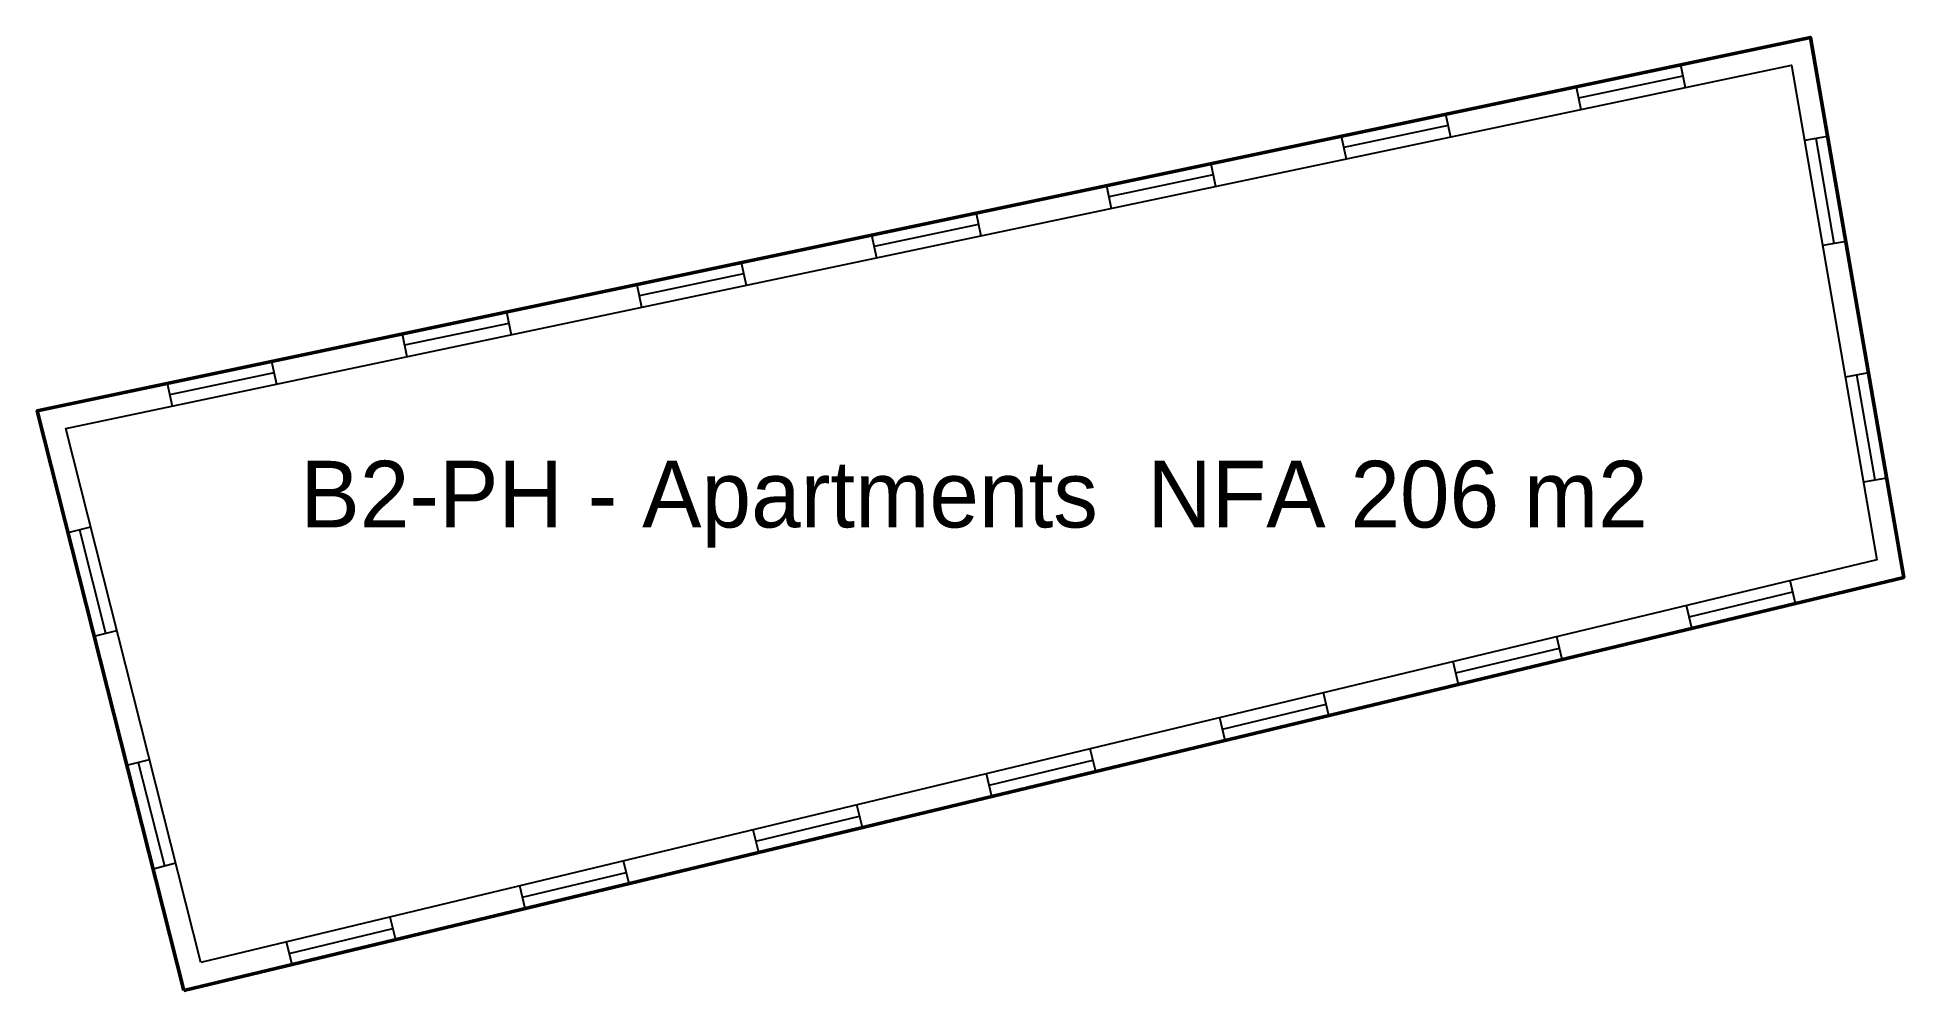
# Model space of a CAD drawing. Header units: metres. Extents: x 68.6 to 96.6, y -63.1 to -48.8.
import ezdxf
from ezdxf.enums import TextEntityAlignment as Align

# ---------------------------------------------------------------- set-up
doc = ezdxf.new("R2010")
doc.units = ezdxf.units.M
for name, color, linetype in [('TEXT', 250, 'Continuous'), ('WALL', 7, 'Continuous'), ('WINDOW', 5, 'Continuous')]:
    doc.layers.add(name, color=color, linetype=linetype)

msp = doc.modelspace()

# ---------------------------------------------------------------- linework, layer by layer
at = {"layer": 'WALL', "lineweight": 50}
msp.add_lwpolyline([(70.84, -63.12), (96.64, -56.92), (95.24, -48.82), (68.64, -54.42)], close=True, dxfattribs=at)
at = {"layer": 'WALL'}
msp.add_lwpolyline([(71.095, -62.699), (69.069, -54.687), (94.957, -49.237), (96.239, -56.656), (71.095, -62.699)], close=True, dxfattribs=at)
at = {"layer": 'WINDOW'}
for p, q in [((93.291, -49.23), (93.363, -49.573)), ((91.725, -49.56), (91.798, -49.902)), ((93.327, -49.402), (91.762, -49.731)), ((89.768, -49.972), (89.841, -50.314)), ((88.203, -50.302), (88.275, -50.644)), ((89.804, -50.143), (88.239, -50.473)), ((95.497, -50.308), (95.152, -50.368)), ((95.597, -51.914), (95.325, -50.338)), ((86.282, -50.885), (84.716, -51.214)), ((86.246, -50.714), (86.318, -51.056)), ((84.68, -51.043), (84.752, -51.386)), ((82.723, -51.455), (82.795, -51.798)), ((81.157, -51.785), (81.229, -52.127)), ((82.759, -51.626), (81.193, -51.956)), ((95.77, -51.885), (95.425, -51.944)), ((79.2, -52.197), (79.272, -52.539)), ((77.634, -52.526), (77.706, -52.869)), ((79.236, -52.368), (77.67, -52.698)), ((75.713, -53.11), (74.148, -53.439)), ((75.677, -52.938), (75.749, -53.281)), ((74.112, -53.268), (74.184, -53.611)), ((72.155, -53.68), (72.227, -54.023)), ((70.589, -54.01), (70.661, -54.352)), ((72.191, -53.851), (70.625, -54.181)), ((96.11, -53.855), (95.765, -53.915)), ((96.21, -55.462), (95.938, -53.885)), ((96.383, -55.432), (96.038, -55.492)), ((69.103, -56.249), (69.442, -56.164)), ((69.272, -56.206), (69.665, -57.758)), ((95.019, -57.31), (94.937, -56.969)), ((93.463, -57.683), (93.381, -57.343)), ((93.422, -57.513), (94.978, -57.139)), ((69.495, -57.801), (69.834, -57.715)), ((91.519, -58.151), (91.437, -57.81)), ((89.963, -58.525), (89.881, -58.184)), ((89.922, -58.354), (91.478, -57.981)), ((88.018, -58.992), (87.936, -58.652)), ((86.462, -59.366), (86.381, -59.025)), ((86.422, -59.196), (87.977, -58.822)), ((84.518, -59.833), (84.436, -59.493)), ((69.985, -59.739), (70.324, -59.654)), ((70.155, -59.697), (70.547, -61.248)), ((82.962, -60.207), (82.88, -59.867)), ((82.921, -60.037), (84.477, -59.663)), ((81.018, -60.674), (80.936, -60.334)), ((79.462, -61.048), (79.38, -60.708)), ((79.421, -60.878), (80.977, -60.504)), ((70.377, -61.291), (70.717, -61.205)), ((77.517, -61.515), (77.435, -61.175)), ((75.961, -61.889), (75.88, -61.549)), ((75.921, -61.719), (77.476, -61.345)), ((74.017, -62.357), (73.935, -62.016)), ((72.461, -62.73), (72.379, -62.39)), ((72.42, -62.56), (73.976, -62.186))]:
    msp.add_line(p, q, dxfattribs=at)

# ---------------------------------------------------------------- texts
at = {"layer": 'TEXT'}
msp.add_text('B2-PH - Apartments  NFA 206 m2', height=1, dxfattribs=at).set_placement((82.693, -55.672), align=Align.MIDDLE_CENTER)

doc.saveas('drawing.dxf')
